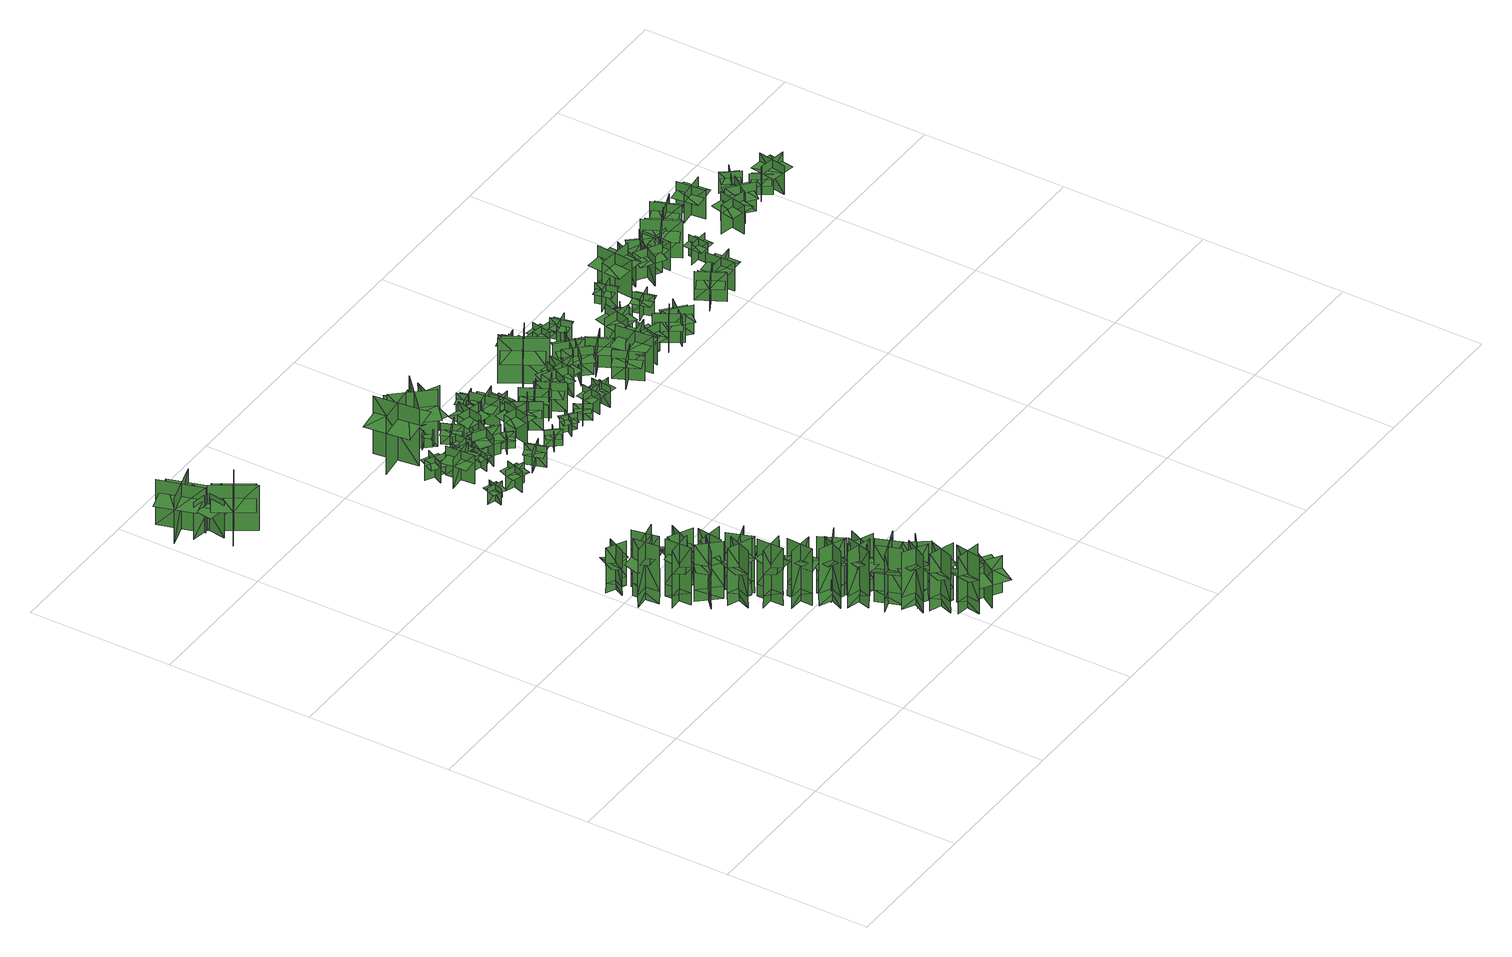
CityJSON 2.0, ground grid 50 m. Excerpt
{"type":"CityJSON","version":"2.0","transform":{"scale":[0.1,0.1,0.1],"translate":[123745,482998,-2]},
"CityObjects":{
"tree1":{"type":"SolitaryVegetationObject","geometry":[{"type":"MultiSurface","lod":"1","boundaries":[[[0,1,2]],[[0,2,3]],[[4,5,6]],[[4,6,7]],[[8,9,10]],[[8,10,11]],[[8,11,12]],[[8,12,13]]]}]},
"tree2":{"type":"SolitaryVegetationObject","geometry":[{"type":"MultiSurface","lod":"1","boundaries":[[[14,15,16]],[[14,16,17]],[[18,19,20]],[[18,20,21]],[[22,23,19]],[[22,19,18]],[[24,25,15]],[[24,15,14]],[[26,27,28]],[[26,28,29]],[[30,31,32]],[[30,32,33]]]}]},
"tree3":{"type":"SolitaryVegetationObject","geometry":[{"type":"MultiSurface","lod":"1","boundaries":[[[34,35,36]],[[34,36,37]],[[38,39,40]],[[38,40,41]],[[42,43,44]],[[42,44,45]],[[42,45,46]],[[42,46,47]]]}]},
"tree4":{"type":"SolitaryVegetationObject","geometry":[{"type":"MultiSurface","lod":"1","boundaries":[[[48,49,50]],[[48,50,51]],[[52,53,54]],[[52,54,55]],[[56,57,53]],[[56,53,52]],[[58,59,49]],[[58,49,48]],[[60,61,62]],[[60,62,63]],[[64,65,66]],[[64,66,67]]]}]},
"tree5":{"type":"SolitaryVegetationObject","geometry":[{"type":"MultiSurface","lod":"1","boundaries":[[[68,69,70]],[[68,70,71]],[[72,73,74]],[[72,74,75]],[[76,77,78]],[[76,78,79]],[[76,79,80]],[[76,80,81]]]}]},
"tree6":{"type":"SolitaryVegetationObject","geometry":[{"type":"MultiSurface","lod":"1","boundaries":[[[82,83,84]],[[82,84,85]],[[86,87,88]],[[86,88,89]],[[90,91,87]],[[90,87,86]],[[92,93,83]],[[92,83,82]],[[94,95,96]],[[94,96,97]],[[98,99,100]],[[98,100,101]]]}]},
"tree7":{"type":"SolitaryVegetationObject","geometry":[{"type":"MultiSurface","lod":"1","boundaries":[[[102,103,104]],[[102,104,105]],[[106,107,108]],[[106,108,109]],[[110,111,107]],[[110,107,106]],[[112,113,103]],[[112,103,102]],[[114,115,116]],[[114,116,117]],[[118,119,120]],[[118,120,121]]]}]},
"tree8":{"type":"SolitaryVegetationObject","geometry":[{"type":"MultiSurface","lod":"1","boundaries":[[[122,123,124]],[[122,124,125]],[[126,127,128]],[[126,128,129]],[[130,131,127]],[[130,127,126]],[[132,133,123]],[[132,123,122]],[[134,135,136]],[[134,136,137]],[[138,139,140]],[[138,140,141]]]}]},
"tree9":{"type":"SolitaryVegetationObject","geometry":[{"type":"MultiSurface","lod":"1","boundaries":[[[142,143,144]],[[142,144,145]],[[146,147,148]],[[146,148,149]],[[150,151,147]],[[150,147,146]],[[152,153,143]],[[152,143,142]],[[154,155,156]],[[154,156,157]],[[158,159,160]],[[158,160,161]]]}]},
"tree10":{"type":"SolitaryVegetationObject","geometry":[{"type":"MultiSurface","lod":"1","boundaries":[[[162,163,164]],[[162,164,165]],[[166,167,168]],[[166,168,169]],[[170,171,167]],[[170,167,166]],[[172,173,163]],[[172,163,162]],[[174,175,176]],[[174,176,177]],[[178,179,180]],[[178,180,181]]]}]},
"tree11":{"type":"SolitaryVegetationObject","geometry":[{"type":"MultiSurface","lod":"1","boundaries":[[[182,183,184]],[[182,184,185]],[[186,187,188]],[[186,188,189]],[[190,191,187]],[[190,187,186]],[[192,193,183]],[[192,183,182]],[[194,195,196]],[[194,196,197]],[[198,199,200]],[[198,200,201]]]}]},
"tree12":{"type":"SolitaryVegetationObject","geometry":[{"type":"MultiSurface","lod":"1","boundaries":[[[202,203,204]],[[202,204,205]],[[206,207,208]],[[206,208,209]],[[210,211,207]],[[210,207,206]],[[212,213,203]],[[212,203,202]],[[214,215,216]],[[214,216,217]],[[218,219,220]],[[218,220,221]]]}]},
"tree13":{"type":"SolitaryVegetationObject","geometry":[{"type":"MultiSurface","lod":"1","boundaries":[[[222,223,224]],[[222,224,225]],[[226,227,228]],[[226,228,229]],[[230,231,227]],[[230,227,226]],[[232,233,223]],[[232,223,222]],[[234,235,236]],[[234,236,237]],[[238,239,240]],[[238,240,241]]]}]},
"tree14":{"type":"SolitaryVegetationObject","geometry":[{"type":"MultiSurface","lod":"1","boundaries":[[[242,243,244]],[[242,244,245]],[[246,247,248]],[[246,248,249]],[[250,251,247]],[[250,247,246]],[[252,253,243]],[[252,243,242]],[[254,255,256]],[[254,256,257]],[[258,259,260]],[[258,260,261]]]}]},
"tree15":{"type":"SolitaryVegetationObject","geometry":[{"type":"MultiSurface","lod":"1","boundaries":[[[262,263,264]],[[262,264,265]],[[266,267,268]],[[266,268,269]],[[270,271,267]],[[270,267,266]],[[272,273,263]],[[272,263,262]],[[274,275,276]],[[274,276,277]],[[278,279,280]],[[278,280,281]]]}]},
"tree16":{"type":"SolitaryVegetationObject","geometry":[{"type":"MultiSurface","lod":"1","boundaries":[[[282,283,284]],[[282,284,285]],[[286,287,288]],[[286,288,289]],[[290,291,287]],[[290,287,286]],[[292,293,283]],[[292,283,282]],[[294,295,296]],[[294,296,297]],[[298,299,300]],[[298,300,301]]]}]},
"tree17":{"type":"SolitaryVegetationObject","geometry":[{"type":"MultiSurface","lod":"1","boundaries":[[[302,303,304]],[[302,304,305]],[[306,307,308]],[[306,308,309]],[[310,311,307]],[[310,307,306]],[[312,313,303]],[[312,303,302]],[[314,315,316]],[[314,316,317]],[[318,319,320]],[[318,320,321]]]}]},
"tree18":{"type":"SolitaryVegetationObject","geometry":[{"type":"MultiSurface","lod":"1","boundaries":[[[322,323,324]],[[322,324,325]],[[326,327,328]],[[326,328,329]],[[330,331,327]],[[330,327,326]],[[332,333,323]],[[332,323,322]],[[334,335,336]],[[334,336,337]],[[338,339,340]],[[338,340,341]]]}]},
"tree19":{"type":"SolitaryVegetationObject","geometry":[{"type":"MultiSurface","lod":"1","boundaries":[[[342,343,344]],[[342,344,345]],[[346,347,348]],[[346,348,349]],[[350,351,347]],[[350,347,346]],[[352,353,343]],[[352,343,342]],[[354,355,356]],[[354,356,357]],[[358,359,360]],[[358,360,361]]]}]},
"tree20":{"type":"SolitaryVegetationObject","geometry":[{"type":"MultiSurface","lod":"1","boundaries":[[[362,363,364]],[[362,364,365]],[[366,367,368]],[[366,368,369]],[[370,371,367]],[[370,367,366]],[[372,373,363]],[[372,363,362]],[[374,375,376]],[[374,376,377]],[[378,379,380]],[[378,380,381]]]}]},
"tree21":{"type":"SolitaryVegetationObject","geometry":[{"type":"MultiSurface","lod":"1","boundaries":[[[382,383,384]],[[382,384,385]],[[386,387,388]],[[386,388,389]],[[390,391,387]],[[390,387,386]],[[392,393,383]],[[392,383,382]],[[394,395,396]],[[394,396,397]],[[398,399,400]],[[398,400,401]]]}]},
"tree22":{"type":"SolitaryVegetationObject","geometry":[{"type":"MultiSurface","lod":"1","boundaries":[[[402,403,404]],[[402,404,405]],[[406,407,408]],[[406,408,409]],[[410,411,407]],[[410,407,406]],[[412,413,403]],[[412,403,402]],[[414,415,416]],[[414,416,417]],[[418,419,420]],[[418,420,421]]]}]},
"tree23":{"type":"SolitaryVegetationObject","geometry":[{"type":"MultiSurface","lod":"1","boundaries":[[[422,423,424]],[[422,424,425]],[[426,427,428]],[[426,428,429]],[[430,431,427]],[[430,427,426]],[[432,433,423]],[[432,423,422]],[[434,435,436]],[[434,436,437]],[[438,439,440]],[[438,440,441]]]}]},
"tree24":{"type":"SolitaryVegetationObject","geometry":[{"type":"MultiSurface","lod":"1","boundaries":[[[442,443,444]],[[442,444,445]],[[446,447,448]],[[446,448,449]],[[450,451,447]],[[450,447,446]],[[452,453,443]],[[452,443,442]],[[454,455,456]],[[454,456,457]],[[458,459,460]],[[458,460,461]]]}]},
"tree25":{"type":"SolitaryVegetationObject","geometry":[{"type":"MultiSurface","lod":"1","boundaries":[[[462,463,464]],[[462,464,465]],[[466,467,468]],[[466,468,469]],[[470,471,467]],[[470,467,466]],[[472,473,463]],[[472,463,462]],[[474,475,476]],[[474,476,477]],[[478,479,480]],[[478,480,481]]]}]},
"tree26":{"type":"SolitaryVegetationObject","geometry":[{"type":"MultiSurface","lod":"1","boundaries":[[[482,483,484]],[[482,484,485]],[[486,487,488]],[[486,488,489]],[[490,491,492]],[[490,492,493]],[[490,493,494]],[[490,494,495]]]}]},
"tree27":{"type":"SolitaryVegetationObject","geometry":[{"type":"MultiSurface","lod":"1","boundaries":[[[496,497,498]],[[496,498,499]],[[500,501,502]],[[500,502,503]],[[504,505,506]],[[504,506,507]],[[504,507,508]],[[504,508,509]]]}]},
"tree28":{"type":"SolitaryVegetationObject","geometry":[{"type":"MultiSurface","lod":"1","boundaries":[[[510,511,512]],[[510,512,513]],[[514,515,516]],[[514,516,517]],[[518,519,520]],[[518,520,521]],[[518,521,522]],[[518,522,523]]]}]},
"tree29":{"type":"SolitaryVegetationObject","geometry":[{"type":"MultiSurface","lod":"1","boundaries":[[[524,525,526]],[[524,526,527]],[[528,529,530]],[[528,530,531]],[[532,533,534]],[[532,534,535]],[[532,535,536]],[[532,536,537]]]}]},
"tree30":{"type":"SolitaryVegetationObject","geometry":[{"type":"MultiSurface","lod":"1","boundaries":[[[538,539,540]],[[538,540,541]],[[542,543,544]],[[542,544,545]],[[546,547,548]],[[546,548,549]],[[546,549,550]],[[546,550,551]]]}]},
"tree31":{"type":"SolitaryVegetationObject","geometry":[{"type":"MultiSurface","lod":"1","boundaries":[[[552,553,554]],[[552,554,555]],[[556,557,558]],[[556,558,559]],[[560,561,562]],[[560,562,563]],[[560,563,564]],[[560,564,565]]]}]},
"tree32":{"type":"SolitaryVegetationObject","geometry":[{"type":"MultiSurface","lod":"1","boundaries":[[[566,567,568]],[[566,568,569]],[[570,571,572]],[[570,572,573]],[[574,575,576]],[[574,576,577]],[[574,577,578]],[[574,578,579]]]}]},
"tree33":{"type":"SolitaryVegetationObject","geometry":[{"type":"MultiSurface","lod":"1","boundaries":[[[580,581,582]],[[580,582,583]],[[584,585,586]],[[584,586,587]],[[588,589,590]],[[588,590,591]],[[588,591,592]],[[588,592,593]]]}]},
"tree34":{"type":"SolitaryVegetationObject","geometry":[{"type":"MultiSurface","lod":"1","boundaries":[[[594,595,596]],[[594,596,597]],[[598,599,600]],[[598,600,601]],[[602,603,604]],[[602,604,605]],[[602,605,606]],[[602,606,607]]]}]},
"tree35":{"type":"SolitaryVegetationObject","geometry":[{"type":"MultiSurface","lod":"1","boundaries":[[[608,609,610]],[[608,610,611]],[[612,613,614]],[[612,614,615]],[[616,617,618]],[[616,618,619]],[[616,619,620]],[[616,620,621]]]}]},
"tree36":{"type":"SolitaryVegetationObject","geometry":[{"type":"MultiSurface","lod":"1","boundaries":[[[622,623,624]],[[622,624,625]],[[626,627,628]],[[626,628,629]],[[630,631,632]],[[630,632,633]],[[630,633,634]],[[630,634,635]]]}]},
"tree37":{"type":"SolitaryVegetationObject","geometry":[{"type":"MultiSurface","lod":"1","boundaries":[[[636,637,638]],[[636,638,639]],[[640,641,642]],[[640,642,643]],[[644,645,646]],[[644,646,647]],[[644,647,648]],[[644,648,649]]]}]},
"tree38":{"type":"SolitaryVegetationObject","geometry":[{"type":"MultiSurface","lod":"1","boundaries":[[[650,651,652]],[[650,652,653]],[[654,655,656]],[[654,656,657]],[[658,659,660]],[[658,660,661]],[[658,661,662]],[[658,662,663]]]}]},
"tree39":{"type":"SolitaryVegetationObject","geometry":[{"type":"MultiSurface","lod":"1","boundaries":[[[664,665,666]],[[664,666,667]],[[668,669,670]],[[668,670,671]],[[672,673,674]],[[672,674,675]],[[672,675,676]],[[672,676,677]]]}]},
"tree40":{"type":"SolitaryVegetationObject","geometry":[{"type":"MultiSurface","lod":"1","boundaries":[[[678,679,680]],[[678,680,681]],[[682,683,684]],[[682,684,685]],[[686,687,688]],[[686,688,689]],[[686,689,690]],[[686,690,691]]]}]},
"tree41":{"type":"SolitaryVegetationObject","geometry":[{"type":"MultiSurface","lod":"1","boundaries":[[[692,693,694]],[[692,694,695]],[[696,697,698]],[[696,698,699]],[[700,701,697]],[[700,697,696]],[[702,703,693]],[[702,693,692]],[[692,693,704]],[[692,704,705]],[[692,706,707]],[[692,707,693]]]}]},
"tree42":{"type":"SolitaryVegetationObject","geometry":[{"type":"MultiSurface","lod":"1","boundaries":[[[708,709,710]],[[708,710,711]],[[712,713,714]],[[712,714,715]],[[716,717,718]],[[716,718,719]],[[716,719,720]],[[716,720,721]]]}]},
"tree43":{"type":"SolitaryVegetationObject","geometry":[{"type":"MultiSurface","lod":"1","boundaries":[[[722,723,724]],[[722,724,725]],[[726,727,728]],[[726,728,729]],[[730,731,732]],[[730,732,733]],[[730,733,734]],[[730,734,735]]]}]},
"tree44":{"type":"SolitaryVegetationObject","geometry":[{"type":"MultiSurface","lod":"1","boundaries":[[[736,737,738]],[[736,738,739]],[[740,741,742]],[[740,742,743]],[[744,745,746]],[[744,746,747]],[[744,747,748]],[[744,748,749]]]}]},
"tree45":{"type":"SolitaryVegetationObject","geometry":[{"type":"MultiSurface","lod":"1","boundaries":[[[750,751,752]],[[750,752,753]],[[754,755,756]],[[754,756,757]],[[758,759,760]],[[758,760,761]],[[758,761,762]],[[758,762,763]]]}]},
"tree46":{"type":"SolitaryVegetationObject","geometry":[{"type":"MultiSurface","lod":"1","boundaries":[[[764,765,766]],[[764,766,767]],[[768,769,770]],[[768,770,771]],[[772,773,774]],[[772,774,775]],[[772,775,776]],[[772,776,777]]]}]},
"tree47":{"type":"SolitaryVegetationObject","geometry":[{"type":"MultiSurface","lod":"1","boundaries":[[[778,779,780]],[[778,780,781]],[[782,783,784]],[[782,784,785]],[[786,787,788]],[[786,788,789]],[[786,789,790]],[[786,790,791]]]}]},
"tree48":{"type":"SolitaryVegetationObject","geometry":[{"type":"MultiSurface","lod":"1","boundaries":[[[792,793,794]],[[792,794,795]],[[796,797,798]],[[796,798,799]],[[800,801,802]],[[800,802,803]],[[800,803,804]],[[800,804,805]]]}]},
"tree49":{"type":"SolitaryVegetationObject","geometry":[{"type":"MultiSurface","lod":"1","boundaries":[[[806,807,808]],[[806,808,809]],[[810,811,812]],[[810,812,813]],[[814,815,816]],[[814,816,817]],[[814,817,818]],[[814,818,819]]]}]},
"tree50":{"type":"SolitaryVegetationObject","geometry":[{"type":"MultiSurface","lod":"1","boundaries":[[[820,821,822]],[[820,822,823]],[[824,825,826]],[[824,826,827]],[[828,829,830]],[[828,830,831]],[[828,831,832]],[[828,832,833]]]}]},
"tree51":{"type":"SolitaryVegetationObject","geometry":[{"type":"MultiSurface","lod":"1","boundaries":[[[834,835,836]],[[834,836,837]],[[838,839,840]],[[838,840,841]],[[842,843,844]],[[842,844,845]],[[842,845,846]],[[842,846,847]]]}]},
"tree52":{"type":"SolitaryVegetationObject","geometry":[{"type":"MultiSurface","lod":"1","boundaries":[[[848,849,850]],[[848,850,851]],[[852,853,854]],[[852,854,855]],[[856,857,858]],[[856,858,859]],[[856,859,860]],[[856,860,861]]]}]},
"tree53":{"type":"SolitaryVegetationObject","geometry":[{"type":"MultiSurface","lod":"1","boundaries":[[[862,863,864]],[[862,864,865]],[[866,867,868]],[[866,868,869]],[[870,871,872]],[[870,872,873]],[[870,873,874]],[[870,874,875]]]}]},
"tree54":{"type":"SolitaryVegetationObject","geometry":[{"type":"MultiSurface","lod":"1","boundaries":[[[876,877,878]],[[876,878,879]],[[880,881,882]],[[880,882,883]],[[884,885,886]],[[884,886,887]],[[884,887,888]],[[884,888,889]]]}]},
"tree55":{"type":"SolitaryVegetationObject","geometry":[{"type":"MultiSurface","lod":"1","boundaries":[[[890,891,892]],[[890,892,893]],[[894,895,896]],[[894,896,897]],[[898,899,900]],[[898,900,901]],[[898,901,902]],[[898,902,903]]]}]},
"tree56":{"type":"SolitaryVegetationObject","geometry":[{"type":"MultiSurface","lod":"1","boundaries":[[[904,905,906]],[[904,906,907]],[[908,909,910]],[[908,910,911]],[[912,913,914]],[[912,914,915]],[[912,915,916]],[[912,916,917]]]}]},
"tree57":{"type":"SolitaryVegetationObject","geometry":[{"type":"MultiSurface","lod":"1","boundaries":[[[918,919,920]],[[918,920,921]],[[922,923,924]],[[922,924,925]],[[926,927,928]],[[926,928,929]],[[926,929,930]],[[926,930,931]]]}]},
"tree58":{"type":"SolitaryVegetationObject","geometry":[{"type":"MultiSurface","lod":"1","boundaries":[[[932,933,934]],[[932,934,935]],[[936,937,938]],[[936,938,939]],[[940,941,942]],[[940,942,943]],[[940,943,944]],[[940,944,945]]]}]},
"tree59":{"type":"SolitaryVegetationObject","geometry":[{"type":"MultiSurface","lod":"1","boundaries":[[[946,947,948]],[[946,948,949]],[[950,951,952]],[[950,952,953]],[[954,955,956]],[[954,956,957]],[[954,957,958]],[[954,958,959]]]}]},
"tree60":{"type":"SolitaryVegetationObject","geometry":[{"type":"MultiSurface","lod":"1","boundaries":[[[960,961,962]],[[960,962,963]],[[964,965,966]],[[964,966,967]],[[968,969,970]],[[968,970,971]],[[968,971,972]],[[968,972,973]]]}]},
"tree61":{"type":"SolitaryVegetationObject","geometry":[{"type":"MultiSurface","lod":"1","boundaries":[[[974,975,976]],[[974,976,977]],[[978,979,980]],[[978,980,981]],[[982,983,984]],[[982,984,985]],[[982,985,986]],[[982,986,987]]]}]},
"tree62":{"type":"SolitaryVegetationObject","geometry":[{"type":"MultiSurface","lod":"1","boundaries":[[[988,989,990]],[[988,990,991]],[[992,993,994]],[[992,994,995]],[[996,997,998]],[[996,998,999]],[[996,999,1000]],[[996,1000,1001]]]}]},
"tree63":{"type":"SolitaryVegetationObject","geometry":[{"type":"MultiSurface","lod":"1","boundaries":[[[1002,1003,1004]],[[1002,1004,1005]],[[1006,1007,1008]],[[1006,1008,1009]],[[1010,1011,1012]],[[1010,1012,1013]],[[1010,1013,1014]],[[1010,1014,1015]]]}]},
"tree64":{"type":"SolitaryVegetationObject","geometry":[{"type":"MultiSurface","lod":"1","boundaries":[[[1016,1017,1018]],[[1016,1018,1019]],[[1020,1021,1022]],[[1020,1022,1023]],[[1024,1025,1026]],[[1024,1026,1027]],[[1024,1027,1028]],[[1024,1028,1029]]]}]},
"tree65":{"type":"SolitaryVegetationObject","geometry":[{"type":"MultiSurface","lod":"1","boundaries":[[[1030,1031,1032]],[[1030,1032,1033]],[[1034,1035,1036]],[[1034,1036,1037]],[[1038,1039,1040]],[[1038,1040,1041]],[[1038,1041,1042]],[[1038,1042,1043]]]}]},
"tree66":{"type":"SolitaryVegetationObject","geometry":[{"type":"MultiSurface","lod":"1","boundaries":[[[1044,1045,1046]],[[1044,1046,1047]],[[1048,1049,1050]],[[1048,1050,1051]],[[1052,1053,1054]],[[1052,1054,1055]],[[1052,1055,1056]],[[1052,1056,1057]]]}]},
"tree67":{"type":"SolitaryVegetationObject","geometry":[{"type":"MultiSurface","lod":"1","boundaries":[[[1058,1059,1060]],[[1058,1060,1061]],[[1062,1063,1064]],[[1062,1064,1065]],[[1066,1067,1068]],[[1066,1068,1069]],[[1066,1069,1070]],[[1066,1070,1071]]]}]},
"tree68":{"type":"SolitaryVegetationObject","geometry":[{"type":"MultiSurface","lod":"1","boundaries":[[[1072,1073,1074]],[[1072,1074,1075]],[[1076,1077,1078]],[[1076,1078,1079]],[[1080,1081,1082]],[[1080,1082,1083]],[[1080,1083,1084]],[[1080,1084,1085]]]}]},
"tree69":{"type":"SolitaryVegetationObject","geometry":[{"type":"MultiSurface","lod":"1","boundaries":[[[1086,1087,1088]],[[1086,1088,1089]],[[1090,1091,1092]],[[1090,1092,1093]],[[1094,1095,1096]],[[1094,1096,1097]],[[1094,1097,1098]],[[1094,1098,1099]]]}]},
"tree70":{"type":"SolitaryVegetationObject","geometry":[{"type":"MultiSurface","lod":"1","boundaries":[[[1100,1101,1102]],[[1100,1102,1103]],[[1104,1105,1106]],[[1104,1106,1107]],[[1108,1109,1110]],[[1108,1110,1111]],[[1108,1111,1112]],[[1108,1112,1113]]]}]},
"tree71":{"type":"SolitaryVegetationObject","geometry":[{"type":"MultiSurface","lod":"1","boundaries":[[[1114,1115,1116]],[[1114,1116,1117]],[[1118,1119,1120]],[[1118,1120,1121]],[[1122,1123,1124]],[[1122,1124,1125]],[[1122,1125,1126]],[[1122,1126,1127]]]}]},
"tree72":{"type":"SolitaryVegetationObject","geometry":[{"type":"MultiSurface","lod":"1","boundaries":[[[1128,1129,1130]],[[1128,1130,1131]],[[1132,1133,1134]],[[1132,1134,1135]],[[1136,1137,1138]],[[1136,1138,1139]],[[1136,1139,1140]],[[1136,1140,1141]]]}]},
"tree73":{"type":"SolitaryVegetationObject","geometry":[{"type":"MultiSurface","lod":"1","boundaries":[[[1142,1143,1144]],[[1142,1144,1145]],[[1146,1147,1148]],[[1146,1148,1149]],[[1150,1151,1152]],[[1150,1152,1153]],[[1150,1153,1154]],[[1150,1154,1155]]]}]},
"tree74":{"type":"SolitaryVegetationObject","geometry":[{"type":"MultiSurface","lod":"1","boundaries":[[[1156,1157,1158]],[[1156,1158,1159]],[[1160,1161,1162]],[[1160,1162,1163]],[[1164,1165,1166]],[[1164,1166,1167]],[[1164,1167,1168]],[[1164,1168,1169]]]}]},
"tree75":{"type":"SolitaryVegetationObject","geometry":[{"type":"MultiSurface","lod":"1","boundaries":[[[1170,1171,1172]],[[1170,1172,1173]],[[1174,1175,1176]],[[1174,1176,1177]],[[1178,1179,1180]],[[1178,1180,1181]],[[1178,1181,1182]],[[1178,1182,1183]]]}]},
"tree76":{"type":"SolitaryVegetationObject","geometry":[{"type":"MultiSurface","lod":"1","boundaries":[[[1184,1185,1186]],[[1184,1186,1187]],[[1188,1189,1190]],[[1188,1190,1191]],[[1192,1193,1194]],[[1192,1194,1195]],[[1192,1195,1196]],[[1192,1196,1197]]]}]},
"tree77":{"type":"SolitaryVegetationObject","geometry":[{"type":"MultiSurface","lod":"1","boundaries":[[[1198,1199,1200]],[[1198,1200,1201]],[[1202,1203,1204]],[[1202,1204,1205]],[[1206,1207,1208]],[[1206,1208,1209]],[[1206,1209,1210]],[[1206,1210,1211]]]}]},
"tree78":{"type":"SolitaryVegetationObject","geometry":[{"type":"MultiSurface","lod":"1","boundaries":[[[1212,1213,1214]],[[1212,1214,1215]],[[1216,1217,1218]],[[1216,1218,1219]],[[1220,1221,1222]],[[1220,1222,1223]],[[1220,1223,1224]],[[1220,1224,1225]]]}]},
"tree79":{"type":"SolitaryVegetationObject","geometry":[{"type":"MultiSurface","lod":"1","boundaries":[[[1226,1227,1228]],[[1226,1228,1229]],[[1230,1231,1232]],[[1230,1232,1233]],[[1234,1235,1236]],[[1234,1236,1237]],[[1234,1237,1238]],[[1234,1238,1239]]]}]},
"tree80":{"type":"SolitaryVegetationObject","geometry":[{"type":"MultiSurface","lod":"1","boundaries":[[[1240,1241,1242]],[[1240,1242,1243]],[[1244,1245,1246]],[[1244,1246,1247]],[[1248,1249,1250]],[[1248,1250,1251]],[[1248,1251,1252]],[[1248,1252,1253]]]}]},
"tree81":{"type":"SolitaryVegetationObject","geometry":[{"type":"MultiSurface","lod":"1","boundaries":[[[1254,1255,1256]],[[1254,1256,1257]],[[1258,1259,1260]],[[1258,1260,1261]],[[1262,1263,1264]],[[1262,1264,1265]],[[1262,1265,1266]],[[1262,1266,1267]]]}]},
"tree82":{"type":"SolitaryVegetationObject","geometry":[{"type":"MultiSurface","lod":"1","boundaries":[[[1268,1269,1270]],[[1268,1270,1271]],[[1272,1273,1274]],[[1272,1274,1275]],[[1276,1277,1278]],[[1276,1278,1279]],[[1276,1279,1280]],[[1276,1280,1281]]]}]},
"tree83":{"type":"SolitaryVegetationObject","geometry":[{"type":"MultiSurface","lod":"1","boundaries":[[[1282,1283,1284]],[[1282,1284,1285]],[[1286,1287,1288]],[[1286,1288,1289]],[[1290,1291,1292]],[[1290,1292,1293]],[[1290,1293,1294]],[[1290,1294,1295]]]}]},
"tree84":{"type":"SolitaryVegetationObject","geometry":[{"type":"MultiSurface","lod":"1","boundaries":[[[1296,1297,1298]],[[1296,1298,1299]],[[1300,1301,1302]],[[1300,1302,1303]],[[1304,1305,1306]],[[1304,1306,1307]],[[1304,1307,1308]],[[1304,1308,1309]]]}]},
"tree85":{"type":"SolitaryVegetationObject","geometry":[{"type":"MultiSurface","lod":"1","boundaries":[[[1310,1311,1312]],[[1310,1312,1313]],[[1314,1315,1316]],[[1314,1316,1317]],[[1318,1319,1320]],[[1318,1320,1321]],[[1318,1321,1322]],[[1318,1322,1323]]]}]},
"tree86":{"type":"SolitaryVegetationObject","geometry":[{"type":"MultiSurface","lod":"1","boundaries":[[[1324,1325,1326]],[[1324,1326,1327]],[[1328,1329,1330]],[[1328,1330,1331]],[[1332,1333,1334]],[[1332,1334,1335]],[[1332,1335,1336]],[[1332,1336,1337]]]}]},
"tree87":{"type":"SolitaryVegetationObject","geometry":[{"type":"MultiSurface","lod":"1","boundaries":[[[1338,1339,1340]],[[1338,1340,1341]],[[1342,1343,1344]],[[1342,1344,1345]],[[1346,1347,1348]],[[1346,1348,1349]],[[1346,1349,1350]],[[1346,1350,1351]]]}]},
"tree88":{"type":"SolitaryVegetationObject","geometry":[{"type":"MultiSurface","lod":"1","boundaries":[[[1352,1353,1354]],[[1352,1354,1355]],[[1356,1357,1358]],[[1356,1358,1359]],[[1360,1361,1362]],[[1360,1362,1363]],[[1360,1363,1364]],[[1360,1364,1365]]]}]},
"tree89":{"type":"SolitaryVegetationObject","geometry":[{"type":"MultiSurface","lod":"1","boundaries":[[[1366,1367,1368]],[[1366,1368,1369]],[[1370,1371,1372]],[[1370,1372,1373]],[[1374,1375,1376]],[[1374,1376,1377]],[[1374,1377,1378]],[[1374,1378,1379]]]}]},
"tree90":{"type":"SolitaryVegetationObject","geometry":[{"type":"MultiSurface","lod":"1","boundaries":[[[1380,1381,1382]],[[1380,1382,1383]],[[1384,1385,1386]],[[1384,1386,1387]],[[1388,1389,1390]],[[1388,1390,1391]],[[1388,1391,1392]],[[1388,1392,1393]]]}]},
"tree91":{"type":"SolitaryVegetationObject","geometry":[{"type":"MultiSurface","lod":"1","boundaries":[[[1394,1395,1396]],[[1394,1396,1397]],[[1398,1399,1400]],[[1398,1400,1401]],[[1402,1403,1404]],[[1402,1404,1405]],[[1402,1405,1406]],[[1402,1406,1407]]]}]}
},
"vertices":[
[73,2411,10],[119,2260,10],[119,2260,180],[73,2411,180],[21,2312,10],[172,2357,10],[172,2357,180],[21,2312,180],[27,2313,133],[47,2247,133],[186,2289,133],[166,2355,133],[146,2421,133],[7,2379,133],
[479,938,70],[569,945,70],[569,944,241],[479,937,241],[531,893,71],[523,984,71],[523,984,241],[530,893,241],[530,893,25],[523,984,25],[479,937,25],[569,944,25],[479,937,153],[569,944,153],[565,990,170],[475,983,170],[557,943,180],[489,937,180],[492,903,190],[560,909,190],
[70,2272,10],[198,2253,10],[198,2253,150],[70,2272,150],[126,2199,10],[145,2326,10],[145,2326,150],[126,2199,150],[127,2204,111],[182,2195,111],[200,2312,111],[144,2321,111],[89,2329,111],[71,2212,111],
[618,850,74],[528,845,74],[528,846,244],[618,851,244],[568,896,74],[572,805,74],[573,805,244],[568,896,244],[568,896,29],[573,805,29],[618,851,29],[528,846,29],[618,851,157],[528,846,157],[530,800,173],[621,804,173],[540,847,184],[608,851,184],[606,885,193],[538,881,193],
[131,2263,10],[214,2129,10],[214,2129,181],[131,2263,181],[106,2153,10],[240,2236,10],[240,2236,181],[106,2153,181],[112,2156,133],[148,2098,133],[271,2174,133],[235,2233,133],[199,2291,133],[75,2215,133],
[584,742,75],[650,804,75],[651,803,245],[585,741,245],[653,739,75],[590,805,75],[590,805,245],[652,739,245],[652,739,30],[590,805,30],[585,741,30],[651,803,30],[585,741,158],[651,803,158],[619,837,174],[553,775,174],[642,795,185],[593,748,185],[616,723,194],[665,770,194],
[523,1024,43],[555,1087,43],[556,1086,177],[524,1023,177],[574,1040,43],[511,1072,43],[510,1072,177],[574,1039,177],[574,1039,8],[510,1072,8],[524,1023,8],[556,1086,8],[523,1023,108],[556,1087,108],[524,1103,121],[491,1040,121],[551,1078,129],[527,1030,129],[551,1018,137],[576,1066,137],
[647,650,76],[681,733,76],[682,733,247],[648,649,247],[710,676,77],[626,710,77],[626,709,247],[710,675,247],[710,675,31],[626,709,31],[648,649,31],[682,733,31],[648,649,159],[682,733,159],[639,751,176],[605,667,176],[677,722,186],[652,658,186],[684,646,196],[709,709,196],
[631,983,55],[542,965,55],[541,967,225],[630,985,225],[574,1022,55],[592,933,55],[592,933,225],[575,1022,225],[575,1022,10],[592,933,10],[630,985,10],[541,967,10],[630,984,138],[542,966,138],[551,921,154],[640,939,154],[554,969,165],[620,983,165],[613,1016,174],[547,1002,174],
[616,847,57],[657,928,57],[658,927,227],[617,847,227],[681,868,57],[600,909,57],[600,909,227],[681,867,227],[681,867,12],[600,909,12],[617,847,12],[658,927,12],[616,847,140],[658,928,140],[617,949,156],[575,868,156],[652,916,167],[622,856,167],[652,840,176],[683,901,176],
[761,609,77],[671,607,77],[671,609,248],[761,611,248],[712,657,78],[714,566,78],[715,566,248],[713,657,248],[713,657,32],[715,566,32],[761,611,32],[671,609,32],[761,610,160],[671,608,160],[672,562,177],[762,564,177],[683,608,187],[751,611,187],[750,645,197],[682,643,197],
[765,581,78],[761,490,78],[760,490,248],[764,581,248],[714,535,78],[805,531,78],[805,531,248],[714,535,248],[714,535,33],[805,531,33],[764,581,33],[760,490,33],[764,581,161],[760,490,161],[806,488,177],[810,579,177],[761,502,188],[763,570,188],[729,572,197],[726,504,197],
[676,763,55],[687,853,55],[688,853,226],[677,763,226],[730,805,56],[640,816,56],[640,815,226],[730,804,226],[730,804,10],[640,815,10],[677,763,10],[688,853,10],[677,763,139],[688,853,139],[642,858,155],[631,768,155],[686,840,165],[678,773,165],[712,769,175],[720,836,175],
[712,771,59],[743,686,59],[742,685,229],[711,771,229],[683,709,59],[768,740,59],[768,741,229],[682,710,229],[682,710,14],[768,741,14],[711,771,14],[742,685,14],[711,771,142],[742,685,142],[785,701,159],[755,786,159],[738,697,169],[714,761,169],[682,749,178],[705,685,178],
[774,475,76],[856,436,76],[855,435,246],[773,473,246],[797,410,76],[835,492,76],[835,492,246],[796,410,246],[796,410,31],[835,492,31],[773,473,31],[855,435,31],[773,474,159],[855,435,159],[875,477,175],[793,516,175],[844,440,186],[782,469,186],[768,438,195],[830,409,195],
[775,604,51],[774,675,51],[775,675,185],[776,604,185],[813,642,52],[742,641,52],[742,640,185],[813,642,185],[813,642,16],[742,640,16],[776,604,16],[775,675,16],[776,604,117],[775,675,117],[739,674,130],[740,603,130],[775,665,138],[776,612,138],[803,612,145],[802,666,145],
[870,428,74],[847,340,74],[845,341,244],[869,428,244],[811,394,74],[898,370,74],[899,371,244],[811,395,244],[811,395,29],[899,371,29],[869,428,29],[845,341,29],[869,428,157],[846,341,157],[891,329,173],[914,416,173],[849,353,184],[866,418,184],[833,427,193],[816,361,193],
[912,259,73],[882,345,73],[883,345,243],[913,259,243],[942,321,74],[856,291,74],[857,290,243],[942,320,243],[942,320,28],[857,290,28],[913,259,28],[883,345,28],[913,259,156],[883,345,156],[839,329,173],[869,244,173],[887,333,183],[910,269,183],[942,281,192],[919,345,192],
[893,252,75],[973,209,75],[972,208,245],[892,251,245],[912,187,75],[955,267,75],[955,267,245],[912,187,245],[912,187,30],[955,267,30],[892,251,30],[972,208,30],[892,252,158],[972,209,158],[994,249,175],[914,292,175],[961,214,185],[901,246,185],[885,216,194],[945,184,194],
[903,501,62],[822,460,62],[822,461,232],[903,502,232],[838,522,62],[879,442,62],[880,442,232],[839,523,232],[839,523,17],[880,442,17],[903,502,17],[822,461,17],[903,502,145],[822,461,145],[843,419,162],[924,460,162],[833,466,172],[893,497,172],[878,528,181],[817,497,181],
[943,386,61],[860,422,61],[860,424,232],[943,387,232],[918,450,62],[882,367,62],[882,367,232],[919,449,232],[919,449,16],[882,367,16],[943,387,16],[860,424,16],[943,386,145],[860,423,145],[841,381,161],[924,344,161],[872,418,171],[934,391,171],[948,423,181],[885,450,181],
[954,117,75],[986,202,75],[987,202,245],[956,117,245],[1017,146,75],[932,177,75],[931,176,245],[1016,145,245],[1016,145,30],[931,176,30],[956,117,30],[987,202,30],[955,117,158],[986,202,158],[943,218,174],[912,133,174],[982,190,185],[959,126,185],[992,115,194],[1014,179,194],
[1001,43,72],[1015,133,72],[1016,133,242],[1002,43,242],[1056,83,72],[967,97,72],[967,97,242],[1056,83,242],[1056,83,27],[967,97,27],[1002,43,27],[1016,133,27],[1002,43,155],[1016,133,155],[970,140,171],[956,50,171],[1014,120,182],[1004,53,182],[1038,48,191],[1048,115,191],
[940,226,59],[1012,281,59],[1013,280,230],[941,225,230],[1008,217,60],[952,288,60],[952,288,230],[1007,216,230],[1007,216,14],[952,288,14],[941,225,14],[1013,280,14],[940,225,143],[1012,280,143],[984,317,159],[912,262,159],[1002,273,169],[949,231,169],[970,204,179],[1024,245,179],
[988,343,60],[904,309,60],[903,310,230],[987,344,230],[925,370,60],[959,286,60],[959,286,230],[925,370,230],[925,370,15],[959,286,15],[987,344,15],[903,310,15],[987,344,143],[903,310,143],[921,267,159],[1005,301,159],[915,315,170],[978,341,170],[964,372,179],[902,346,179],
[1055,123,5],[1055,123,145],[1156,58,145],[1156,58,5],[1134,139,5],[1134,139,145],[1072,41,145],[1072,41,5],[1144,154,99],[1093,187,99],[1015,65,99],[1066,33,99],[1117,0,99],[1195,121,99],
[697,1614,10],[751,1595,10],[751,1595,72],[697,1614,72],[715,1577,10],[734,1631,10],[734,1631,72],[715,1577,72],[716,1580,55],[739,1571,55],[757,1621,55],[733,1629,55],[710,1637,55],[692,1588,55],
[760,1806,11],[697,1839,11],[697,1839,88],[760,1806,88],[744,1854,11],[711,1791,11],[711,1791,88],[744,1854,88],[743,1852,67],[715,1866,67],[685,1808,67],[712,1793,67],[740,1779,67],[771,1837,67],
[756,1801,10],[763,1701,10],[763,1701,119],[756,1801,119],[710,1746,10],[810,1754,10],[810,1754,119],[710,1746,119],[714,1747,89],[717,1703,89],[809,1710,89],[805,1754,89],[802,1797,89],[710,1790,89],
[831,1627,7],[808,1560,7],[808,1560,85],[831,1627,85],[786,1605,7],[853,1581,7],[853,1581,85],[786,1605,85],[788,1604,64],[778,1574,64],[840,1553,64],[850,1582,64],[861,1612,64],[799,1633,64],
[760,1898,2],[740,2052,2],[740,2052,218],[760,1898,218],[823,1980,2],[670,1960,2],[670,1960,218],[823,1980,218],[823,1980,158],[813,2057,158],[660,2036,158],[670,1960,158],[680,1883,158],[834,1903,158],
[770,1796,10],[838,1777,10],[838,1777,88],[770,1796,88],[795,1752,10],[814,1821,10],[814,1821,88],[795,1752,88],[796,1755,66],[826,1746,66],[844,1810,66],[814,1818,66],[783,1826,66],[766,1763,66],
[871,1723,11],[817,1740,11],[817,1740,73],[871,1723,73],[852,1759,11],[835,1704,11],[835,1704,73],[852,1759,73],[852,1757,56],[828,1764,56],[812,1714,56],[835,1707,56],[859,1699,56],[876,1749,56],
[859,1831,9],[856,1759,9],[856,1759,87],[859,1831,87],[822,1795,9],[893,1793,9],[893,1793,87],[822,1795,87],[824,1795,65],[823,1764,65],[889,1762,65],[890,1793,65],[891,1824,65],[826,1827,65],
[771,1910,3],[886,2014,3],[886,2014,218],[771,1910,218],[874,1904,3],[770,2019,3],[770,2019,218],[874,1904,218],[874,1904,158],[932,1956,158],[828,2071,158],[770,2019,158],[713,1967,158],[816,1852,158],
[923,1789,8],[872,1703,8],[872,1703,117],[923,1789,117],[853,1770,8],[940,1720,8],[940,1720,117],[853,1770,117],[857,1768,87],[835,1730,87],[914,1684,87],[936,1722,87],[959,1759,87],[879,1806,87],
[908,1586,7],[977,1608,7],[977,1608,85],[908,1586,85],[954,1563,7],[932,1631,7],[932,1631,85],[954,1563,85],[953,1566,64],[983,1575,64],[963,1638,64],[933,1629,64],[904,1619,64],[923,1557,64],
[827,1931,8],[883,1946,8],[883,1946,70],[827,1931,70],[863,1911,8],[848,1966,8],[848,1966,70],[863,1911,70],[862,1913,53],[887,1920,53],[873,1970,53],[849,1964,53],[824,1957,53],[838,1906,53],
[931,1881,8],[865,1854,8],[865,1854,86],[931,1881,86],[883,1900,8],[911,1834,8],[911,1834,86],[883,1900,86],[884,1897,64],[855,1885,64],[881,1825,64],[910,1837,64],[938,1849,64],[913,1910,64],
[987,1737,10],[944,1699,10],[944,1699,72],[987,1737,72],[947,1739,10],[984,1696,10],[984,1696,72],[947,1739,72],[948,1738,55],[929,1721,55],[964,1681,55],[983,1698,55],[1002,1714,55],[967,1754,55],
[940,1938,91],[856,1980,91],[835,1936,92],[918,1894,92],[879,1916,91],[921,1999,91],[916,2002,177],[874,1919,177],[874,1919,6],[916,2002,6],[941,1941,6],[858,1983,6],[856,1980,177],[940,1938,177],[961,1980,92],[878,2022,92],
[949,1797,5],[973,1894,5],[973,1894,114],[949,1797,114],[1010,1834,5],[913,1858,5],[913,1858,114],[1010,1834,114],[1006,1835,84],[1017,1878,84],[927,1900,84],[917,1857,84],[906,1815,84],[996,1793,84],
[1037,1626,8],[1073,1582,8],[1073,1582,70],[1037,1626,70],[1033,1586,8],[1077,1622,8],[1077,1622,70],[1033,1586,70],[1035,1587,53],[1050,1568,53],[1091,1601,53],[1076,1620,53],[1060,1640,53],[1019,1606,53],
[1081,1711,9],[984,1736,9],[984,1736,118],[1081,1711,118],[1044,1772,9],[1019,1675,9],[1019,1675,118],[1044,1772,118],[1043,1768,88],[1001,1779,88],[978,1690,88],[1020,1679,88],[1063,1668,88],[1086,1757,88],
[1025,1896,6],[1010,1825,6],[1010,1825,84],[1025,1896,84],[982,1867,6],[1052,1852,6],[1052,1852,84],[982,1867,84],[985,1867,63],[979,1836,63],[1043,1822,63],[1049,1853,63],[1056,1884,63],[992,1897,63],
[1036,1688,9],[1122,1739,9],[1122,1739,117],[1036,1688,117],[1105,1671,9],[1054,1757,9],[1054,1757,117],[1105,1671,117],[1103,1675,87],[1141,1697,87],[1094,1776,87],[1056,1754,87],[1018,1731,87],[1066,1652,87],
[1035,1892,6],[1052,1794,6],[1052,1794,114],[1035,1892,114],[994,1833,6],[1093,1851,6],[1093,1851,114],[994,1833,114],[998,1834,84],[1006,1791,84],[1097,1807,84],[1089,1850,84],[1081,1893,84],[991,1877,84],
[1016,1900,6],[1086,1918,6],[1086,1918,83],[1016,1900,83],[1061,1875,6],[1043,1944,6],[1043,1944,83],[1061,1875,83],[1060,1877,62],[1090,1885,62],[1074,1949,62],[1043,1941,62],[1013,1933,62],[1029,1870,62],
[1168,1589,8],[1121,1623,8],[1121,1623,70],[1168,1589,70],[1161,1629,8],[1127,1583,8],[1127,1583,70],[1161,1629,70],[1160,1627,53],[1140,1642,53],[1108,1600,53],[1128,1585,53],[1149,1570,53],[1180,1612,53],
[1100,1857,7],[1094,1785,7],[1094,1785,84],[1100,1857,84],[1061,1823,7],[1132,1817,7],[1132,1817,84],[1061,1823,84],[1064,1823,63],[1061,1792,63],[1127,1786,63],[1130,1818,63],[1132,1849,63],[1067,1854,63],
[1194,1754,9],[1106,1706,9],[1106,1706,118],[1194,1754,118],[1125,1774,9],[1173,1686,9],[1173,1686,118],[1125,1774,118],[1127,1770,87],[1088,1749,87],[1133,1668,87],[1171,1689,87],[1209,1710,87],[1165,1791,87],
[1189,1583,8],[1239,1612,8],[1239,1612,71],[1189,1583,71],[1229,1573,8],[1200,1623,8],[1200,1623,71],[1229,1573,71],[1228,1575,53],[1249,1587,53],[1223,1633,53],[1202,1621,53],[1180,1608,53],[1206,1563,53],
[1226,1662,7],[1180,1752,7],[1180,1752,116],[1226,1662,116],[1247,1731,7],[1158,1685,7],[1158,1685,116],[1247,1731,116],[1244,1729,86],[1224,1768,86],[1142,1726,86],[1162,1687,86],[1182,1648,86],[1264,1690,86],
[1279,1640,8],[1266,1570,8],[1266,1570,86],[1279,1640,86],[1237,1611,8],[1308,1598,8],[1308,1598,86],[1237,1611,86],[1240,1610,64],[1235,1579,64],[1300,1568,64],[1305,1599,64],[1311,1630,64],[1246,1641,64],
[1310,1704,8],[1221,1751,8],[1221,1751,116],[1310,1704,116],[1288,1772,8],[1242,1683,8],[1242,1683,116],[1288,1772,116],[1286,1769,86],[1247,1789,86],[1205,1707,86],[1244,1687,86],[1282,1667,86],[1325,1748,86],
[1281,1603,8],[1352,1594,8],[1352,1594,86],[1281,1603,86],[1313,1563,8],[1322,1634,8],[1322,1634,86],[1313,1563,86],[1313,1566,64],[1344,1562,64],[1353,1627,64],[1322,1631,64],[1291,1635,64],[1282,1570,64],
[1256,1742,7],[1355,1724,7],[1355,1724,116],[1256,1742,116],[1298,1684,7],[1316,1782,7],[1316,1782,116],[1298,1684,116],[1298,1688,85],[1341,1680,85],[1358,1770,85],[1315,1778,85],[1272,1786,85],[1255,1696,85],
[1321,1784,5],[1241,1920,5],[1241,1920,176],[1321,1784,176],[1348,1893,5],[1212,1813,5],[1212,1813,176],[1348,1893,176],[1342,1890,129],[1307,1949,129],[1183,1876,129],[1218,1816,129],[1253,1757,129],[1377,1831,129],
[1388,1890,6],[1289,1903,6],[1289,1903,115],[1388,1890,115],[1344,1946,6],[1331,1847,6],[1331,1847,115],[1344,1946,115],[1343,1942,85],[1300,1948,85],[1288,1856,85],[1332,1851,85],[1375,1845,85],[1387,1937,85],
[1360,1696,7],[1432,1765,7],[1432,1765,115],[1360,1696,115],[1431,1695,7],[1362,1768,7],[1362,1768,115],[1431,1695,115],[1428,1698,85],[1460,1728,85],[1397,1795,85],[1365,1765,85],[1333,1734,85],[1397,1668,85],
[1509,1613,7],[1418,1572,7],[1418,1572,116],[1509,1613,116],[1442,1638,7],[1484,1547,7],[1484,1547,116],[1442,1638,116],[1444,1634,86],[1404,1616,86],[1442,1532,86],[1482,1550,86],[1522,1569,86],[1484,1652,86],
[1373,1806,7],[1447,1738,7],[1447,1738,115],[1373,1806,115],[1377,1735,7],[1445,1808,7],[1445,1808,115],[1377,1735,115],[1380,1738,85],[1412,1708,85],[1475,1776,85],[1442,1805,85],[1410,1835,85],[1348,1767,85],
[1336,1951,5],[1405,1970,5],[1405,1970,82],[1336,1951,82],[1381,1926,5],[1362,1995,5],[1362,1995,82],[1381,1926,82],[1380,1929,61],[1410,1937,61],[1393,2000,61],[1363,1993,61],[1333,1985,61],[1350,1921,61],
[1448,1752,6],[1492,1661,6],[1492,1661,115],[1448,1752,115],[1425,1684,6],[1515,1728,6],[1515,1728,115],[1425,1684,115],[1429,1685,85],[1448,1646,85],[1531,1686,85],[1511,1726,85],[1492,1765,85],[1410,1725,85],
[1519,1674,6],[1533,1546,6],[1533,1546,146],[1519,1674,146],[1462,1601,6],[1590,1616,6],[1590,1616,146],[1462,1601,146],[1467,1602,107],[1474,1546,107],[1591,1559,107],[1585,1615,107],[1579,1671,107],[1461,1658,107],
[1494,1895,8],[1425,1910,8],[1425,1910,86],[1494,1895,86],[1466,1937,8],[1451,1867,8],[1451,1867,86],[1466,1937,86],[1466,1935,64],[1435,1941,64],[1421,1877,64],[1452,1870,64],[1482,1864,64],[1496,1928,64],
[1639,1590,7],[1543,1621,7],[1543,1621,116],[1639,1590,116],[1605,1653,7],[1575,1558,7],[1575,1558,116],[1605,1653,116],[1604,1650,85],[1562,1663,85],[1534,1575,85],[1576,1562,85],[1618,1548,85],[1646,1636,85],
[1531,1837,8],[1515,1907,8],[1515,1907,86],[1531,1837,86],[1558,1881,8],[1488,1865,8],[1488,1865,86],[1558,1881,86],[1555,1880,64],[1548,1911,64],[1484,1896,64],[1491,1866,64],[1497,1835,64],[1562,1850,64],
[1626,1778,8],[1601,1681,8],[1601,1681,117],[1626,1778,117],[1565,1740,8],[1662,1716,8],[1662,1716,117],[1565,1740,117],[1569,1739,86],[1558,1697,86],[1647,1674,86],[1658,1717,86],[1669,1759,86],[1580,1782,86],
[1663,1633,6],[1716,1548,6],[1716,1548,115],[1663,1633,115],[1648,1563,6],[1733,1616,6],[1733,1616,115],[1648,1563,115],[1651,1565,84],[1674,1528,84],[1752,1577,84],[1729,1614,84],[1706,1651,84],[1628,1602,84],
[1689,1721,8],[1647,1779,8],[1647,1779,86],[1689,1721,86],[1697,1771,8],[1639,1730,8],[1639,1730,86],[1697,1771,86],[1695,1770,65],[1676,1795,65],[1623,1757,65],[1641,1732,65],[1659,1706,65],[1713,1744,65],
[1767,1549,6],[1691,1615,6],[1691,1615,115],[1767,1549,115],[1761,1620,6],[1695,1545,6],[1695,1545,115],[1761,1620,115],[1759,1617,85],[1726,1646,85],[1665,1577,85],[1698,1548,85],[1731,1519,85],[1791,1588,85],
[1803,1739,8],[1734,1722,8],[1734,1722,86],[1803,1739,86],[1759,1765,8],[1776,1696,8],[1776,1696,86],[1759,1765,86],[1760,1762,64],[1730,1755,64],[1745,1691,64],[1775,1698,64],[1806,1706,64],[1791,1770,64],
[1757,1817,6],[1741,1887,6],[1741,1887,84],[1757,1817,84],[1784,1861,6],[1714,1845,6],[1714,1845,84],[1784,1861,84],[1781,1860,62],[1774,1890,62],[1710,1876,62],[1717,1845,62],[1724,1815,62],[1788,1829,62],
[1894,1866,5],[1766,1876,5],[1766,1876,145],[1894,1866,145],[1834,1935,5],[1824,1807,5],[1824,1807,145],[1834,1935,145],[1834,1930,106],[1778,1935,106],[1768,1817,106],[1824,1812,106],[1880,1808,106],[1890,1926,106],
[1912,1639,7],[1960,1550,7],[1960,1550,115],[1912,1639,115],[1892,1570,7],[1980,1617,7],[1980,1617,115],[1892,1570,115],[1896,1572,85],[1917,1533,85],[1998,1577,85],[1977,1615,85],[1956,1654,85],[1875,1610,85],
[1851,1893,6],[1941,1850,6],[1941,1850,114],[1851,1893,114],[1876,1825,6],[1918,1916,6],[1918,1916,114],[1876,1825,114],[1877,1829,84],[1917,1810,84],[1956,1894,84],[1917,1912,84],[1877,1931,84],[1838,1848,84],
[1913,1779,5],[1964,1866,5],[1964,1866,114],[1913,1779,114],[1982,1798,5],[1895,1849,5],[1895,1849,114],[1982,1798,114],[1978,1800,84],[2001,1838,84],[1921,1885,84],[1899,1847,84],[1877,1809,84],[1956,1762,84],
[2013,1660,6],[2018,1560,6],[2018,1560,115],[2013,1660,115],[1965,1606,6],[2066,1611,6],[2066,1611,115],[1965,1606,115],[1970,1607,85],[1972,1563,85],[2064,1567,85],[2062,1611,85],[2059,1655,85],[1967,1650,85],
[1934,1898,5],[2002,1824,5],[2002,1824,114],[1934,1898,114],[1932,1826,5],[2005,1895,5],[2005,1895,114],[1932,1826,114],[1935,1829,84],[1965,1797,84],[2032,1860,84],[2002,1892,84],[1972,1924,84],[1905,1861,84],
[2055,1830,6],[1955,1833,6],[1955,1833,115],[2055,1830,115],[2005,1881,6],[2002,1781,6],[2002,1781,115],[2005,1881,115],[2005,1877,84],[1961,1878,84],[1959,1786,84],[2002,1785,84],[2046,1784,84],[2049,1876,84],
[2017,1898,5],[2077,1784,5],[2077,1784,145],[2017,1898,145],[1991,1810,5],[2104,1870,5],[2104,1870,145],[1991,1810,145],[1995,1812,106],[2022,1762,106],[2126,1818,106],[2100,1868,106],[2073,1918,106],[1969,1862,106],
[2129,1737,8],[2058,1740,8],[2058,1740,86],[2129,1737,86],[2095,1774,8],[2091,1703,8],[2091,1703,86],[2095,1774,86],[2095,1771,64],[2063,1773,64],[2060,1707,64],[2091,1705,64],[2123,1704,64],[2126,1770,64],
[2125,1848,7],[2055,1831,7],[2055,1831,85],[2125,1848,85],[2081,1874,7],[2098,1805,7],[2098,1805,85],[2081,1874,85],[2082,1872,63],[2051,1864,63],[2067,1800,63],[2097,1808,63],[2128,1815,63],[2112,1879,63],
[2141,1943,7],[2176,1849,7],[2176,1849,115],[2141,1943,115],[2112,1877,7],[2206,1913,7],[2206,1913,115],[2112,1877,115],[2116,1879,85],[2132,1838,85],[2218,1870,85],[2202,1911,85],[2186,1952,85],[2100,1919,85],
[2338,1727,7],[2240,1749,7],[2240,1749,116],[2338,1727,116],[2299,1787,7],[2277,1689,7],[2277,1689,116],[2299,1787,116],[2298,1783,86],[2256,1793,86],[2235,1703,86],[2278,1693,86],[2320,1683,86],[2341,1773,86],
[2327,1885,6],[2228,1874,6],[2228,1874,114],[2327,1885,114],[2271,1929,6],[2282,1830,6],[2282,1830,114],[2271,1929,114],[2271,1925,84],[2228,1920,84],[2238,1829,84],[2282,1834,84],[2325,1839,84],[2315,1930,84],
[2397,1722,7],[2319,1785,7],[2319,1785,116],[2397,1722,116],[2389,1793,7],[2325,1715,7],[2325,1715,116],[2389,1793,116],[2386,1790,85],[2352,1818,85],[2294,1746,85],[2328,1718,85],[2362,1691,85],[2420,1762,85],
[2457,1810,7],[2411,1865,7],[2411,1865,85],[2457,1810,85],[2461,1861,7],[2406,1816,7],[2406,1816,85],[2461,1861,85],[2459,1859,63],[2439,1883,63],[2388,1842,63],[2408,1817,63],[2428,1793,63],[2479,1835,63],
[2457,1784,7],[2495,1723,7],[2495,1723,84],[2457,1784,84],[2446,1734,7],[2507,1771,7],[2507,1771,84],[2446,1734,84],[2448,1736,63],[2465,1709,63],[2521,1743,63],[2505,1770,63],[2488,1796,63],[2432,1762,63],
[2473,1752,5],[2572,1737,5],[2572,1737,113],[2473,1752,113],[2515,1695,5],[2531,1794,5],[2531,1794,113],[2515,1695,113],[2516,1699,83],[2559,1692,83],[2574,1783,83],[2531,1790,83],[2487,1797,83],[2473,1706,83]
]}
